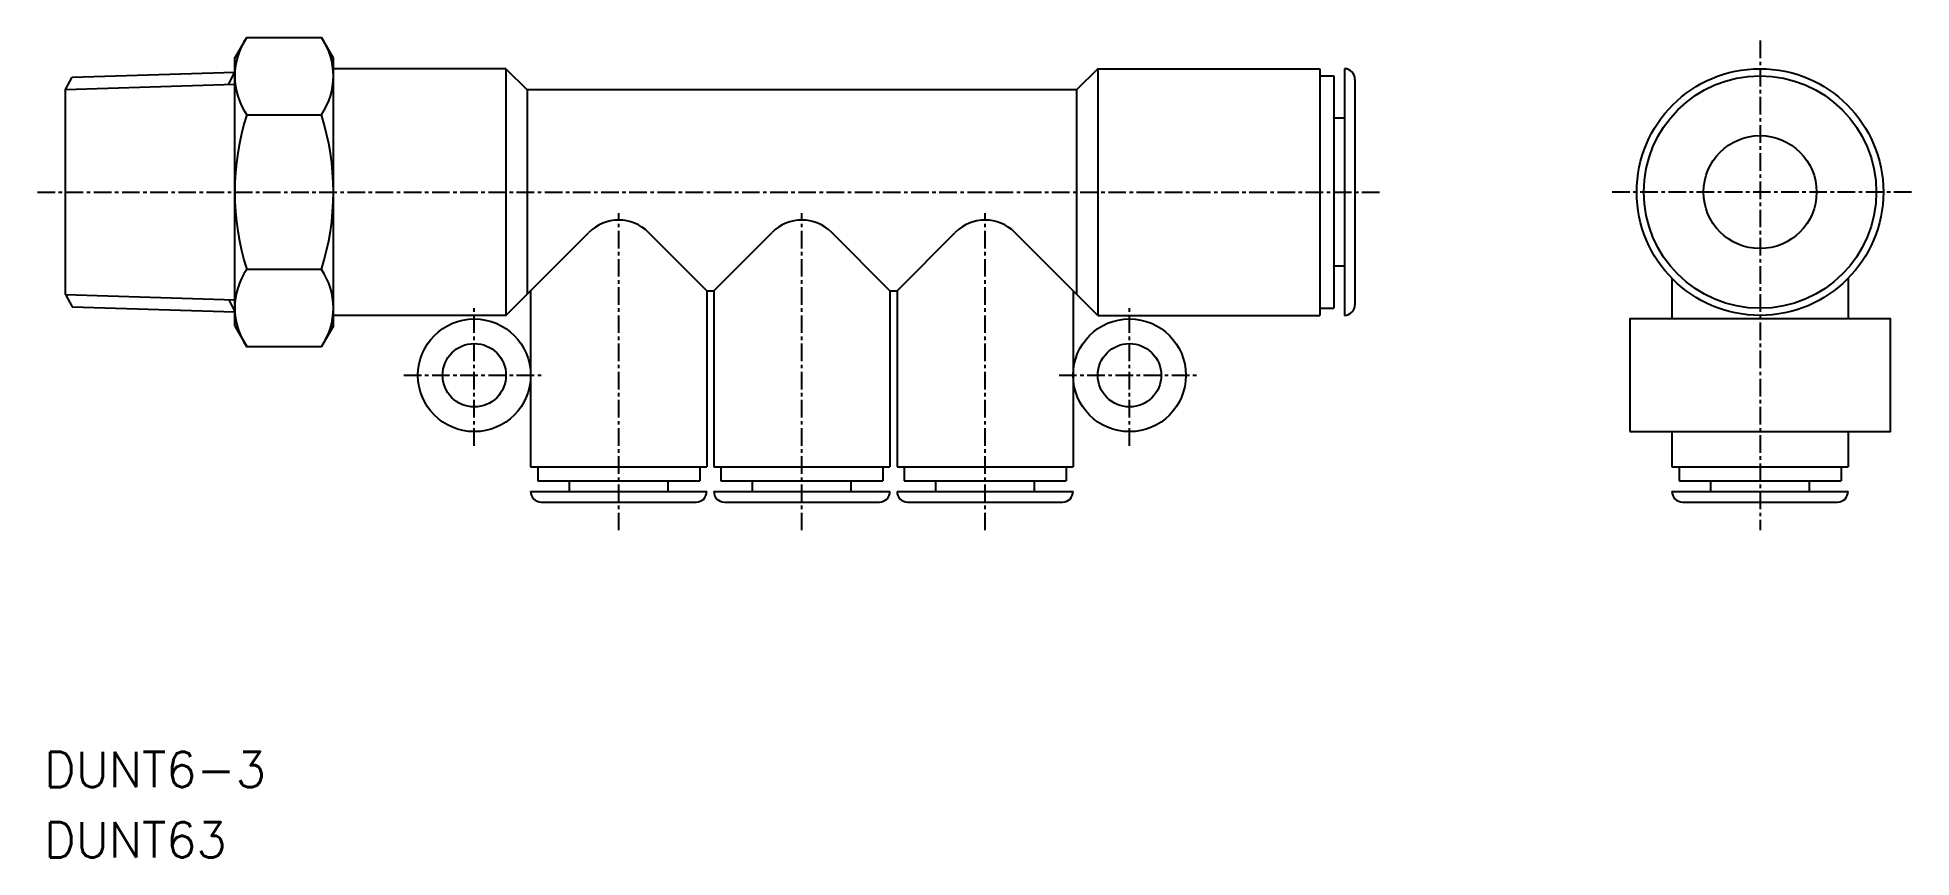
# Model space of a CAD drawing. Extents: x 65 to 198, y 69 to 127.
import ezdxf
from ezdxf.enums import TextEntityAlignment as Align

# ---------------------------------------------------------------- set-up
doc = ezdxf.new("R2010")
doc.units = 0
doc.linetypes.add('CENTER', pattern=[2, 1.25, -0.25, 0.25, -0.25])
doc.layers.get('0').update_dxf_attribs({"linetype": 'CONTINUOUS'})
doc.layers.add('CENTER', color=1, linetype='CENTER')
doc.styles.get("Standard").update_dxf_attribs({"font": 'txt.shx', "bigfont": 'extfont.shx'})

msp = doc.modelspace()

# ---------------------------------------------------------------- linework, layer by layer
at = {"color": 7, "linetype": 'CONTINUOUS'}
for p, q in [((78.75, 126), (79.6, 127.47)), ((79.6, 127.47), (84.9, 127.47)), ((85.75, 126), (84.9, 127.47)), ((78.75, 107), (78.75, 126)), ((85.75, 107), (85.75, 126)), ((98, 125.25), (85.75, 125.25)), ((98, 125.25), (99.5, 123.75)), ((98, 125.25), (98, 107.75)), ((140, 125.25), (138.5, 123.75)), ((140, 125.25), (155.75, 125.25)), ((140, 125.25), (140, 107.75)), ((155.75, 125.25), (155.75, 107.75)), ((157.5, 125.25), (157.5, 125.25)), ((157.5, 125.25), (157.5, 107.75)), ((66.75, 123.78), (67.2, 124.65)), ((66.75, 109.22), (66.75, 123.78)), ((67.2, 124.65), (78.75, 125.01)), ((99.5, 123.75), (99.5, 109.25)), ((138.5, 123.75), (99.5, 123.75)), ((138.5, 123.75), (138.5, 109.25)), ((155.75, 124.75), (156.75, 124.75)), ((156.75, 124.75), (156.75, 108.25)), ((158.25, 124.5), (158.25, 108.5)), ((79.6, 121.98), (84.9, 121.98)), ((157.5, 121.75), (156.75, 121.75)), ((98, 107.75), (103.88, 113.63)), ((112.25, 109.5), (108.12, 113.63)), ((112.75, 109.5), (116.88, 113.63)), ((125.25, 109.5), (121.12, 113.63)), ((125.75, 109.5), (129.88, 113.63)), ((140, 107.75), (134.12, 113.63)), ((79.6, 111.02), (84.9, 111.02)), ((157.5, 111.25), (156.75, 111.25)), ((66.75, 109.22), (67.2, 108.35)), ((99.75, 109.5), (99.75, 97)), ((112.25, 109.5), (112.75, 109.5)), ((112.25, 109.5), (112.25, 97)), ((112.75, 109.5), (112.75, 97)), ((125.25, 109.5), (125.25, 97)), ((125.25, 109.5), (125.75, 109.5)), ((125.75, 109.5), (125.75, 97)), ((138.25, 109.5), (138.25, 97)), ((180.75, 110.38), (180.75, 107.5)), ((193.25, 110.38), (193.25, 107.5)), ((67.2, 108.35), (78.75, 107.99)), ((98, 107.75), (85.75, 107.75)), ((140, 107.75), (155.75, 107.75)), ((155.75, 108.25), (156.75, 108.25)), ((157.5, 107.75), (157.5, 107.75)), ((78.75, 107), (79.6, 105.53)), ((85.75, 107), (84.9, 105.53)), ((79.6, 105.53), (84.9, 105.53)), ((180.75, 99.5), (180.75, 97)), ((193.25, 99.5), (193.25, 97)), ((99.75, 97), (112.25, 97)), ((100.25, 97), (100.25, 96)), ((100.25, 96), (111.75, 96)), ((102.5, 95.25), (102.5, 96)), ((109.5, 95.25), (109.5, 96)), ((111.75, 97), (111.75, 96)), ((112.75, 97), (125.25, 97)), ((113.25, 97), (113.25, 96)), ((113.25, 96), (124.75, 96)), ((115.5, 95.25), (115.5, 96)), ((122.5, 95.25), (122.5, 96)), ((124.75, 97), (124.75, 96)), ((125.75, 97), (138.25, 97)), ((126.25, 97), (126.25, 96)), ((126.25, 96), (137.75, 96)), ((128.5, 95.25), (128.5, 96)), ((135.5, 95.25), (135.5, 96)), ((137.75, 97), (137.75, 96)), ((180.75, 97), (193.25, 97)), ((181.25, 97), (181.25, 96)), ((181.25, 96), (192.75, 96)), ((183.5, 95.25), (183.5, 96)), ((190.5, 95.25), (190.5, 96)), ((192.75, 97), (192.75, 96)), ((99.75, 95.25), (112.25, 95.25)), ((99.75, 95.25), (99.75, 95.25)), ((100.5, 94.5), (111.5, 94.5)), ((112.25, 95.25), (112.25, 95.25)), ((112.75, 95.25), (112.75, 95.25)), ((112.75, 95.25), (125.25, 95.25)), ((113.5, 94.5), (124.5, 94.5)), ((125.25, 95.25), (125.25, 95.25)), ((125.75, 95.25), (138.25, 95.25)), ((125.75, 95.25), (125.75, 95.25)), ((126.5, 94.5), (137.5, 94.5)), ((138.25, 95.25), (138.25, 95.25)), ((180.75, 95.25), (180.75, 95.25)), ((180.75, 95.25), (193.25, 95.25)), ((181.5, 94.5), (192.5, 94.5)), ((193.25, 95.25), (193.25, 95.25))]:
    msp.add_line(p, q, dxfattribs=at)
at = {"color": 3, "linetype": 'CONTINUOUS'}
for p, q in [((66.75, 123.78), (78.75, 124.15)), ((78.3, 124.14), (78.75, 125.01)), ((66.75, 109.22), (78.75, 108.85)), ((78.32, 108.86), (78.75, 107.99))]:
    msp.add_line(p, q, dxfattribs=at)
at = {"color": 1, "linetype": 'CENTER'}
for p, q in [((64.75, 116.5), (160.25, 116.5)), ((106, 92.5), (106, 115)), ((119, 92.5), (119, 115)), ((132, 92.5), (132, 115)), ((95.75, 98.5), (95.75, 108.5)), ((142.25, 98.5), (142.25, 108.5)), ((90.75, 103.5), (100.75, 103.5)), ((137.25, 103.5), (147.25, 103.5))]:
    msp.add_line(p, q, dxfattribs=at)
at = {"color": 7, "linetype": 'CONTINUOUS'}
msp.add_lwpolyline([(177.75, 99.5), (196.25, 99.5), (196.25, 107.5), (177.75, 107.5)], close=True, dxfattribs=at)
for centre, radius in [((187, 116.5), 8.75), ((187, 116.5), 8.25), ((187, 116.5), 4.01), ((95.75, 103.5), 4), ((142.25, 103.5), 4), ((95.75, 103.5), 2.25), ((142.25, 103.5), 2.25)]:
    msp.add_circle(centre, radius, dxfattribs=at)
for centre, radius, start, end in [((83.61, 124.73), 4.86, 145.6158, 214.3842), ((80.89, 124.73), 4.86, 325.6158, 34.3842), ((157.5, 124.5), 0.75, 0, 90), ((96.9, 116.5), 18.15, 162.412, 197.588), ((67.6, 116.5), 18.15, 342.412, 17.588), ((106, 111.51), 3, 45, 135), ((119, 111.51), 3, 45, 135), ((132, 111.51), 3, 45, 135), ((83.61, 108.27), 4.86, 145.6158, 214.3842), ((80.89, 108.27), 4.86, 325.6158, 34.3842), ((157.5, 108.5), 0.75, 270, 0), ((100.5, 95.25), 0.75, 180, 270), ((111.5, 95.25), 0.75, 270, 0), ((113.5, 95.25), 0.75, 180, 270), ((124.5, 95.25), 0.75, 270, 0), ((126.5, 95.25), 0.75, 180, 270), ((137.5, 95.25), 0.75, 270, 0), ((181.5, 95.25), 0.75, 180, 270), ((192.5, 95.25), 0.75, 270, 0)]:
    msp.add_arc(centre, radius, start, end, dxfattribs=at)
at = {"layer": 'CENTER', "color": 1, "linetype": 'CENTER'}
for p, q in [((187, 127.25), (187, 92.5)), ((197.75, 116.5), (176.25, 116.5))]:
    msp.add_line(p, q, dxfattribs=at)

# ---------------------------------------------------------------- texts
at = {"color": 7, "linetype": 'CONTINUOUS'}
for s, p in [('DUNT6-3', (65.21, 75.53)), ('DUNT63', (65.21, 70.53))]:
    msp.add_text(s, height=2.5, dxfattribs=at).set_placement(p, align=Align.MIDDLE_LEFT)

doc.saveas('drawing.dxf')
